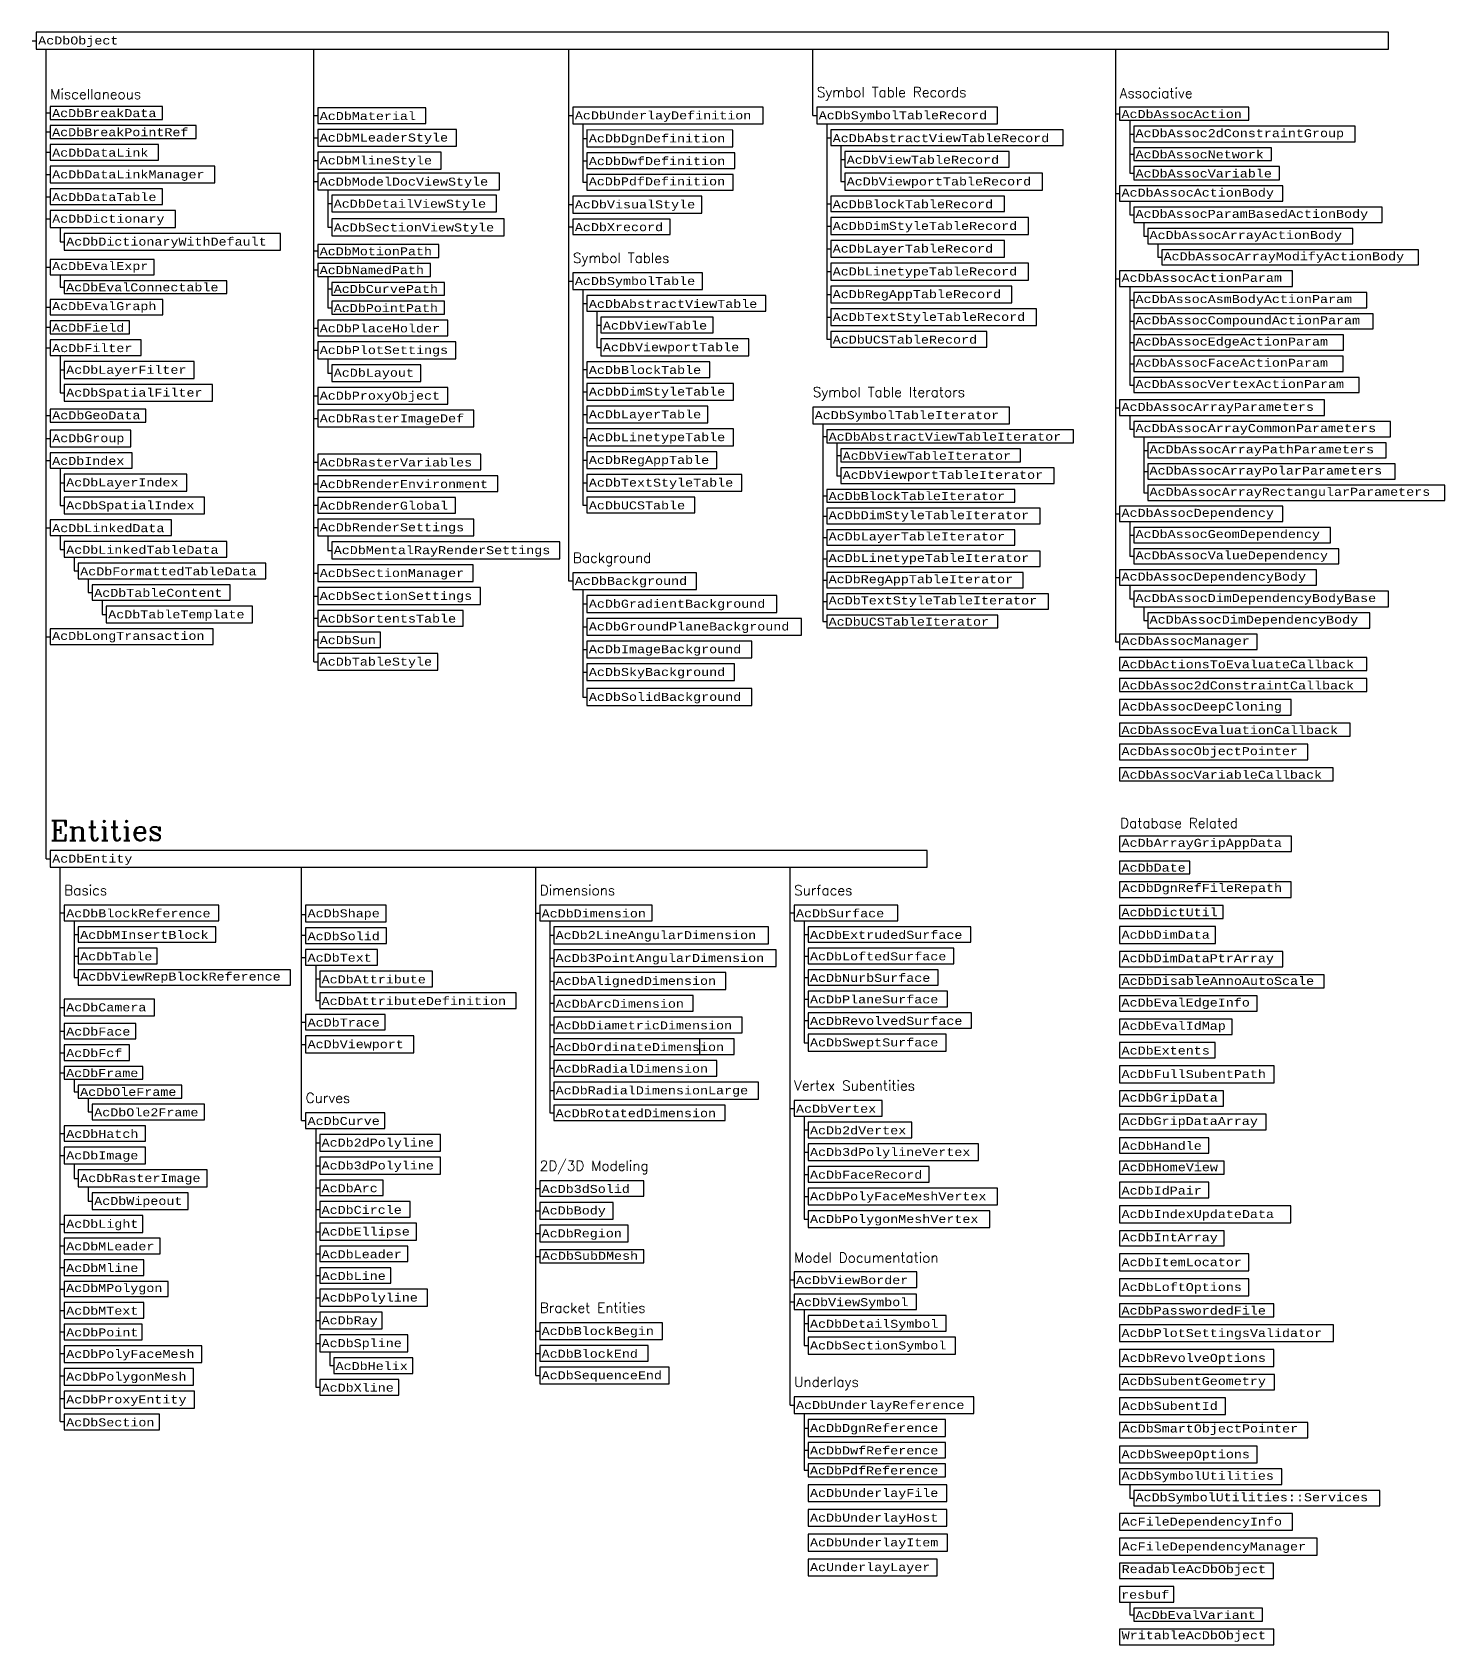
# Model space of a CAD drawing. Header units: inches. Extents: x 349 to 917, y -338 to 10.
# Drawn here: x 351.1 to 421.7, y -126.6 to -46 of the extents above; entities that cross this region are included whole.
import ezdxf

# ---------------------------------------------------------------- set-up
doc = ezdxf.new("R2010")
doc.units = ezdxf.units.IN
doc.header["$MEASUREMENT"] = 0
for name, color, linetype in [('ObjectARX 2009 Unmanaged classes', 7, 'Continuous'), ('ObjectARX 2009 Unmanaged classes w .NET Wrappers', 3, 'Continuous'), ('ObjectARX 2010 Unmanaged classes', 7, 'Continuous'), ('ObjectARX 2010 Unmanaged classes w .NET Wrappers', 3, 'Continuous'), ('Unmanaged classes', 7, 'Continuous'), ('Unmanaged classes w .NET Wrappers', 3, 'Continuous')]:
    doc.layers.add(name, color=color, linetype=linetype)
doc.styles.add('Categories', font='romanc.shx', dxfattribs={"height": 0.5})
doc.styles.add('Headings', font='romanc.shx', dxfattribs={"height": 1})
doc.styles.get("Standard").update_dxf_attribs({"font": 'cour.ttf'})
doc.styles.add('Unmanaged', font='cour.ttf', dxfattribs={"height": 0.2})

msp = doc.modelspace()

# ---------------------------------------------------------------- linework, layer by layer
for p, q in [((351.1, -46.409), (351.3, -46.409)), ((351.8, -87.294), (351.8, -46.83)), ((365.175, -77.454), (365.175, -46.83)), ((377.926, -73.418), (377.926, -46.83)), ((390.115, -50.15), (390.115, -46.83)), ((405.255, -46.83), (405.255, -76.45)), ((351.8, -50.02), (352, -50.02)), ((365.175, -50.154), (365.375, -50.154)), ((377.926, -50.15), (378.126, -50.15)), ((378.626, -50.572), (378.626, -53.485)), ((390.115, -50.15), (390.315, -50.15)), ((390.815, -50.568), (390.815, -61.33)), ((405.255, -50.06), (405.455, -50.06)), ((405.955, -50.387), (405.955, -53.03)), ((351.8, -50.967), (352, -50.967)), ((365.175, -51.263), (365.375, -51.263)), ((378.626, -51.293), (378.826, -51.293)), ((390.815, -51.259), (391.015, -51.259)), ((405.955, -51.075), (406.155, -51.075)), ((351.8, -51.986), (352, -51.986)), ((391.515, -51.65), (391.515, -53.454)), ((391.515, -52.342), (391.715, -52.342)), ((405.955, -52.083), (406.155, -52.083)), ((351.8, -53.098), (352, -53.098)), ((365.175, -52.402), (365.375, -52.402)), ((378.626, -52.405), (378.826, -52.405)), ((405.955, -53.03), (406.155, -53.03)), ((365.175, -53.443), (365.375, -53.443)), ((365.875, -53.865), (365.875, -55.734)), ((378.626, -53.485), (378.826, -53.485)), ((378.626, -53.485), (378.826, -53.485)), ((391.515, -53.454), (391.715, -53.454)), ((351.8, -54.207), (352, -54.207)), ((365.875, -54.547), (366.075, -54.547)), ((377.926, -54.6), (378.126, -54.6)), ((390.815, -54.563), (391.015, -54.563)), ((405.255, -54.045), (405.455, -54.045)), ((405.955, -54.433), (405.955, -55.113)), ((351.8, -55.316), (352, -55.316)), ((405.955, -55.113), (406.155, -55.113)), ((406.655, -55.494), (406.655, -56.174)), ((352.5, -55.738), (352.5, -56.459)), ((365.875, -55.734), (366.075, -55.734)), ((377.926, -55.709), (378.126, -55.709)), ((390.815, -55.672), (391.015, -55.672)), ((406.655, -56.174), (406.855, -56.174)), ((352.5, -56.459), (352.7, -56.459)), ((365.175, -56.919), (365.375, -56.919)), ((390.815, -56.811), (391.015, -56.811)), ((407.355, -56.555), (407.355, -57.235)), ((351.8, -57.724), (352, -57.724)), ((365.175, -57.866), (365.375, -57.866)), ((390.815, -57.95), (391.015, -57.95)), ((407.355, -57.235), (407.555, -57.235)), ((352.5, -58.104), (352.5, -58.725)), ((352.5, -58.725), (352.7, -58.725)), ((365.875, -58.187), (365.875, -59.754)), ((365.875, -58.807), (366.075, -58.807)), ((377.926, -58.432), (378.126, -58.432)), ((405.255, -58.304), (405.455, -58.304)), ((405.955, -58.691), (405.955, -63.616)), ((378.626, -58.85), (378.626, -69.613)), ((378.626, -59.541), (378.826, -59.541)), ((390.815, -59.09), (391.015, -59.09)), ((405.955, -59.372), (406.155, -59.372)), ((351.8, -59.725), (352, -59.725)), ((365.875, -59.754), (366.075, -59.754)), ((379.326, -59.933), (379.326, -61.736)), ((390.815, -60.225), (391.015, -60.225)), ((405.955, -60.433), (406.155, -60.433)), ((351.8, -60.733), (352, -60.733)), ((365.175, -60.769), (365.375, -60.769)), ((379.326, -60.624), (379.526, -60.624)), ((351.8, -61.752), (352, -61.752)), ((365.175, -61.878), (365.375, -61.878)), ((379.326, -61.736), (379.526, -61.736)), ((390.815, -61.33), (391.015, -61.33)), ((405.955, -61.494), (406.155, -61.494)), ((352.5, -62.143), (352.5, -64.007)), ((365.875, -62.3), (365.875, -63.017)), ((378.626, -62.845), (378.826, -62.845)), ((405.955, -62.555), (406.155, -62.555)), ((352.5, -62.864), (352.7, -62.864)), ((365.875, -63.017), (366.075, -63.017)), ((405.955, -63.616), (406.155, -63.616)), ((352.5, -64.007), (352.7, -64.007)), ((365.175, -64.157), (365.375, -64.157)), ((378.626, -63.954), (378.826, -63.954)), ((351.8, -65.148), (352, -65.148)), ((378.626, -65.093), (378.826, -65.093)), ((405.255, -64.752), (405.455, -64.752)), ((405.955, -65.14), (405.955, -65.821)), ((365.175, -65.296), (365.375, -65.296)), ((390.615, -65.554), (390.615, -75.433)), ((405.955, -65.821), (406.155, -65.821)), ((351.8, -66.286), (352, -66.286)), ((378.626, -66.233), (378.826, -66.233)), ((390.615, -66.181), (390.815, -66.181)), ((391.315, -66.508), (391.315, -68.151)), ((406.655, -66.201), (406.655, -69.004)), ((406.655, -66.882), (406.855, -66.882)), ((351.8, -67.392), (352, -67.392)), ((365.175, -67.466), (365.375, -67.466)), ((378.626, -67.372), (378.826, -67.372)), ((391.315, -67.136), (391.515, -67.136)), ((352.5, -67.779), (352.5, -69.636)), ((391.315, -68.151), (391.515, -68.151)), ((406.655, -67.943), (406.855, -67.943)), ((352.5, -68.497), (352.7, -68.497)), ((365.175, -68.548), (365.375, -68.548)), ((378.626, -68.507), (378.826, -68.507)), ((390.615, -69.159), (390.815, -69.159)), ((406.655, -69.004), (406.855, -69.004)), ((352.5, -69.636), (352.7, -69.636)), ((365.175, -69.627), (365.375, -69.627)), ((378.626, -69.613), (378.826, -69.613)), ((405.255, -70.055), (405.455, -70.055)), ((351.8, -70.749), (352, -70.749)), ((365.175, -70.736), (365.375, -70.736)), ((390.615, -70.166), (390.815, -70.166)), ((405.955, -70.436), (405.955, -72.177)), ((352.5, -71.14), (352.5, -71.831)), ((365.875, -71.157), (365.875, -71.879)), ((390.615, -71.235), (390.815, -71.235)), ((405.955, -71.116), (406.155, -71.116)), ((352.5, -71.831), (352.7, -71.831)), ((353.2, -72.223), (353.2, -72.91)), ((365.875, -71.879), (366.075, -71.879)), ((390.615, -72.303), (390.815, -72.303)), ((405.955, -72.177), (406.155, -72.177)), ((353.2, -72.91), (353.4, -72.91)), ((353.9, -73.298), (353.9, -73.985)), ((365.175, -73.021), (365.375, -73.021)), ((405.255, -73.238), (405.455, -73.238)), ((353.9, -73.985), (354.1, -73.985)), ((378.126, -73.418), (377.926, -73.418)), ((378.626, -73.836), (378.626, -79.21)), ((390.615, -73.371), (390.815, -73.371)), ((405.955, -73.619), (405.955, -74.306)), ((354.6, -74.373), (354.6, -75.091)), ((365.175, -74.164), (365.375, -74.164)), ((378.626, -74.557), (378.826, -74.557)), ((390.615, -74.432), (390.815, -74.432)), ((405.955, -74.306), (406.155, -74.306)), ((406.655, -74.694), (406.655, -75.382)), ((354.6, -75.091), (354.8, -75.091)), ((365.175, -75.273), (365.375, -75.273)), ((378.626, -75.696), (378.826, -75.696)), ((390.615, -75.433), (390.815, -75.433)), ((406.659, -75.382), (406.859, -75.382)), ((406.659, -75.382), (406.859, -75.382)), ((351.8, -76.196), (352, -76.196)), ((365.175, -76.348), (365.375, -76.348)), ((405.255, -76.45), (405.455, -76.45)), ((378.626, -76.832), (378.826, -76.832)), ((365.175, -77.454), (365.375, -77.454)), ((378.626, -77.971), (378.826, -77.971)), ((378.626, -79.21), (378.826, -79.21)), ((351.8, -87.294), (352, -87.294)), ((352.5, -115.406), (352.5, -87.715)), ((364.567, -100.377), (364.567, -87.715)), ((376.266, -113.116), (376.266, -87.715)), ((388.98, -114.603), (388.98, -87.715)), ((352.5, -90.001), (352.7, -90.001)), ((364.567, -90.081), (364.767, -90.081)), ((376.266, -90.005), (376.466, -90.005)), ((388.98, -90.001), (389.18, -90.001)), ((353.2, -90.389), (353.2, -93.227)), ((376.966, -90.396), (376.966, -99.988)), ((389.68, -90.389), (389.68, -96.483)), ((353.2, -91.076), (353.4, -91.076)), ((364.567, -91.114), (364.767, -91.114)), ((376.966, -91.117), (377.166, -91.117)), ((389.68, -91.076), (389.88, -91.076)), ((353.2, -92.152), (353.4, -92.152)), ((364.567, -92.219), (364.767, -92.219)), ((365.267, -92.607), (365.267, -94.38)), ((376.966, -92.26), (377.166, -92.26)), ((389.68, -92.152), (389.88, -92.152)), ((353.2, -93.227), (353.4, -93.227)), ((365.267, -93.298), (365.467, -93.298)), ((376.966, -93.403), (377.166, -93.403)), ((389.68, -93.227), (389.88, -93.227)), ((352.5, -94.728), (352.7, -94.728)), ((365.267, -94.38), (365.467, -94.38)), ((376.966, -94.515), (377.166, -94.515)), ((389.68, -94.302), (389.88, -94.302)), ((364.567, -95.459), (364.767, -95.459)), ((376.966, -95.598), (377.166, -95.598)), ((389.68, -95.377), (389.88, -95.377)), ((352.5, -95.91), (352.7, -95.91)), ((364.567, -96.568), (364.767, -96.568)), ((376.966, -96.68), (377.166, -96.68)), ((389.68, -96.483), (389.88, -96.483)), ((352.5, -96.985), (352.7, -96.985)), ((352.5, -97.993), (352.7, -97.993)), ((376.966, -97.763), (377.166, -97.763)), ((353.2, -98.313), (353.2, -98.933)), ((353.2, -98.933), (353.4, -98.933)), ((376.966, -98.875), (377.166, -98.875)), ((353.9, -99.253), (353.9, -99.943)), ((388.98, -99.766), (389.18, -99.766)), ((353.9, -99.943), (354.1, -99.943)), ((364.567, -100.377), (364.767, -100.377)), ((376.966, -99.988), (377.166, -99.988)), ((389.68, -100.154), (389.68, -105.306)), ((352.5, -101.021), (352.7, -101.021)), ((365.267, -100.765), (365.267, -113.703)), ((365.267, -101.486), (365.467, -101.486)), ((389.68, -100.844), (389.88, -100.844)), ((352.5, -102.126), (352.7, -102.126)), ((389.68, -101.956), (389.88, -101.956)), ((353.2, -102.544), (353.2, -103.262)), ((365.267, -102.629), (365.467, -102.629)), ((389.68, -103.065), (389.88, -103.065)), ((353.2, -103.262), (353.4, -103.262)), ((353.9, -103.68), (353.9, -104.401)), ((365.267, -103.738), (365.467, -103.738)), ((376.266, -103.77), (376.466, -103.77)), ((353.9, -104.401), (354.1, -104.401)), ((389.68, -104.17), (389.88, -104.17)), ((352.5, -105.544), (352.7, -105.544)), ((365.267, -104.817), (365.467, -104.817)), ((376.266, -104.879), (376.466, -104.879)), ((389.68, -105.306), (389.88, -105.306)), ((365.267, -105.929), (365.467, -105.929)), ((376.266, -106.018), (376.466, -106.018)), ((352.5, -106.642), (352.7, -106.642)), ((365.267, -107.038), (365.467, -107.038)), ((376.266, -107.16), (376.466, -107.16)), ((352.5, -107.721), (352.7, -107.721)), ((365.267, -108.117), (365.467, -108.117)), ((388.98, -108.33), (389.18, -108.33)), ((352.5, -108.793), (352.7, -108.793)), ((365.267, -109.23), (365.467, -109.23)), ((388.98, -109.433), (389.18, -109.433)), ((352.5, -109.861), (352.7, -109.861)), ((365.267, -110.369), (365.467, -110.369)), ((389.68, -109.821), (389.68, -111.623)), ((352.5, -110.94), (352.7, -110.94)), ((376.266, -110.901), (376.466, -110.901)), ((389.68, -110.511), (389.88, -110.511)), ((365.267, -111.508), (365.467, -111.508)), ((365.967, -111.929), (365.967, -112.62)), ((376.266, -112.01), (376.466, -112.01)), ((389.68, -111.623), (389.88, -111.623)), ((352.5, -112.022), (352.7, -112.022)), ((365.967, -112.62), (366.167, -112.62)), ((352.5, -113.131), (352.7, -113.131)), ((376.266, -113.116), (376.466, -113.116)), ((352.5, -114.266), (352.7, -114.266)), ((365.267, -113.703), (365.467, -113.703)), ((388.98, -114.603), (389.18, -114.603)), ((389.68, -115.021), (389.68, -117.852)), ((352.5, -115.406), (352.7, -115.406)), ((389.68, -115.739), (389.88, -115.739)), ((389.68, -116.844), (389.88, -116.844)), ((389.68, -117.852), (389.88, -117.852)), ((389.68, -117.852), (389.88, -117.852)), ((405.955, -118.556), (405.955, -119.244)), ((405.955, -119.244), (406.155, -119.244)), ((405.955, -124.44), (405.955, -125.067)), ((405.955, -125.067), (406.155, -125.067))]:
    msp.add_line(p, q)
for points in [[(351.3, -45.987), (351.3, -46.83), (418.9, -46.83), (418.9, -45.987)], [(352, -49.7), (352, -50.34), (357.616, -50.34), (357.616, -49.7)], [(365.375, -49.763), (365.375, -50.545), (370.769, -50.545), (370.769, -49.763)], [(378.126, -49.729), (378.126, -50.572), (387.641, -50.572), (387.641, -49.729)], [(390.315, -49.732), (390.315, -50.568), (399.355, -50.568), (399.355, -49.732)], [(405.455, -49.732), (405.455, -50.387), (411.912, -50.387), (411.912, -49.732)], [(352, -50.64), (352, -51.295), (359.298, -51.295), (359.298, -50.64)], [(406.155, -50.687), (406.155, -51.462), (417.233, -51.462), (417.233, -50.687)], [(365.375, -50.845), (365.375, -51.681), (372.3, -51.681), (372.3, -50.845)], [(378.826, -50.872), (378.826, -51.714), (386.124, -51.714), (386.124, -50.874)], [(391.015, -50.868), (391.015, -51.65), (402.637, -51.65), (402.637, -50.868)], [(352, -51.595), (352, -52.377), (357.415, -52.377), (357.415, -51.595)], [(365.375, -51.981), (365.375, -52.823), (371.544, -52.823), (371.544, -51.981)], [(378.826, -52.014), (378.826, -52.797), (386.224, -52.797), (386.224, -52.014)], [(391.715, -51.95), (391.715, -52.733), (399.927, -52.733), (399.927, -51.95)], [(406.155, -51.762), (406.155, -52.403), (413.052, -52.403), (413.052, -51.762)], [(352, -52.677), (352, -53.52), (360.227, -53.52), (360.227, -52.677)], [(365.375, -53.022), (365.375, -53.865), (374.456, -53.865), (374.456, -53.022)], [(378.826, -53.097), (378.826, -53.874), (386.13, -53.874), (386.13, -53.097)], [(391.715, -53.033), (391.715, -53.875), (401.597, -53.875), (401.597, -53.033)], [(406.155, -52.703), (406.155, -53.358), (413.438, -53.358), (413.438, -52.703)], [(352, -53.82), (352, -54.595), (357.608, -54.595), (357.608, -53.82)], [(405.455, -53.658), (405.455, -54.433), (413.614, -54.433), (413.614, -53.658)], [(366.075, -54.125), (366.075, -54.968), (374.301, -54.968), (374.301, -54.125)], [(378.126, -54.178), (378.126, -55.021), (384.574, -55.021), (384.574, -54.178)], [(391.015, -54.175), (391.015, -54.951), (399.701, -54.951), (399.701, -54.175)], [(406.155, -54.733), (406.155, -55.494), (418.576, -55.494), (418.576, -54.733)], [(352, -54.895), (352, -55.738), (358.256, -55.738), (358.256, -54.895)], [(366.075, -55.313), (366.075, -56.156), (374.683, -56.156), (374.683, -55.313)], [(378.126, -55.321), (378.126, -56.096), (382.982, -56.096), (382.982, -55.321)], [(391.015, -55.251), (391.015, -56.093), (400.897, -56.093), (400.897, -55.251)], [(352.7, -56.038), (352.7, -56.88), (363.506, -56.88), (363.506, -56.038)], [(391.015, -56.393), (391.015, -57.229), (399.701, -57.229), (399.701, -56.393)], [(406.855, -55.794), (406.855, -56.555), (417.115, -56.555), (417.115, -55.794)], [(365.375, -56.592), (365.375, -57.246), (371.419, -57.246), (371.419, -56.592)], [(407.555, -56.855), (407.555, -57.616), (420.396, -57.616), (420.396, -56.855)], [(352, -57.343), (352, -58.104), (357.197, -58.104), (357.197, -57.343)], [(365.375, -57.546), (365.375, -58.187), (370.999, -58.187), (370.999, -57.546)], [(378.126, -58.015), (378.126, -58.85), (384.595, -58.85), (384.595, -58.015)], [(391.015, -57.529), (391.015, -58.372), (400.897, -58.372), (400.897, -57.529)], [(405.455, -57.916), (405.455, -58.691), (414.095, -58.691), (414.095, -57.916)], [(352.7, -58.404), (352.7, -59.045), (360.823, -59.045), (360.823, -58.404)], [(366.075, -58.487), (366.075, -59.127), (371.699, -59.127), (371.699, -58.487)], [(391.015, -58.672), (391.015, -59.507), (400.068, -59.507), (400.068, -58.672)], [(352, -59.345), (352, -60.106), (357.624, -60.106), (357.624, -59.345)], [(366.075, -59.427), (366.075, -60.082), (371.699, -60.082), (371.699, -59.427)], [(378.826, -59.15), (378.826, -59.933), (387.771, -59.933), (387.771, -59.15)], [(406.155, -58.991), (406.155, -59.752), (417.804, -59.752), (417.804, -58.991)], [(352, -60.406), (352, -61.06), (355.964, -61.06), (355.964, -60.406)], [(365.375, -60.382), (365.375, -61.157), (371.875, -61.157), (371.875, -60.382)], [(379.526, -60.233), (379.526, -61.015), (385.134, -61.015), (385.134, -60.233)], [(391.015, -59.807), (391.015, -60.643), (401.306, -60.643), (401.306, -59.807)], [(406.155, -60.052), (406.155, -60.813), (418.13, -60.813), (418.13, -60.052)], [(391.015, -60.943), (391.015, -61.718), (398.809, -61.718), (398.809, -60.943)], [(406.155, -61.113), (406.155, -61.874), (416.646, -61.874), (416.646, -61.113)], [(352, -61.36), (352, -62.143), (356.55, -62.143), (356.55, -61.36)], [(365.375, -61.457), (365.375, -62.3), (372.281, -62.3), (372.281, -61.457)], [(379.526, -61.315), (379.526, -62.158), (386.911, -62.158), (386.911, -61.315)], [(352.7, -62.443), (352.7, -63.286), (359.196, -63.286), (359.196, -62.443)], [(366.075, -62.6), (366.075, -63.435), (370.53, -63.435), (370.53, -62.6)], [(378.826, -62.458), (378.826, -63.233), (384.971, -63.233), (384.971, -62.458)], [(406.155, -62.174), (406.155, -62.935), (416.623, -62.936), (416.623, -62.174)], [(352.7, -63.586), (352.7, -64.428), (360.109, -64.428), (360.109, -63.586)], [(378.826, -63.533), (378.826, -64.376), (386.16, -64.376), (386.16, -63.533)], [(406.155, -63.235), (406.155, -63.997), (417.419, -63.997), (417.419, -63.235)], [(365.375, -63.735), (365.375, -64.578), (371.875, -64.578), (371.875, -63.735)], [(405.455, -64.365), (405.455, -65.14), (415.701, -65.14), (415.701, -64.365)], [(352, -64.828), (352, -65.469), (356.775, -65.469), (356.775, -64.828)], [(365.375, -64.878), (365.375, -65.714), (373.166, -65.714), (373.166, -64.878)], [(378.826, -64.676), (378.826, -65.511), (384.874, -65.511), (384.874, -64.676)], [(390.115, -64.718), (390.115, -65.554), (399.941, -65.554), (399.941, -64.718)], [(352, -65.869), (352, -66.704), (356.032, -66.704), (356.032, -65.869)], [(378.826, -65.811), (378.826, -66.654), (386.16, -66.654), (386.16, -65.811)], [(390.815, -65.854), (390.815, -66.508), (403.155, -66.508), (403.155, -65.854)], [(406.155, -65.44), (406.155, -66.201), (418.987, -66.201), (418.987, -65.44)], [(391.515, -66.808), (391.515, -67.463), (400.493, -67.463), (400.493, -66.808)], [(406.855, -66.501), (406.855, -67.262), (418.78, -67.262), (418.78, -66.501)], [(352, -67.004), (352, -67.779), (356.102, -67.779), (356.102, -67.004)], [(365.375, -67.075), (365.375, -67.857), (373.516, -67.857), (373.516, -67.075)], [(378.826, -66.954), (378.826, -67.79), (385.313, -67.79), (385.313, -66.954)], [(406.855, -67.562), (406.855, -68.323), (419.223, -68.323), (419.223, -67.562)], [(352.7, -68.079), (352.7, -68.915), (358.821, -68.915), (358.821, -68.079)], [(365.375, -68.157), (365.375, -68.939), (374.372, -68.939), (374.372, -68.157)], [(378.826, -68.09), (378.826, -68.925), (386.568, -68.925), (386.568, -68.09)], [(391.515, -67.763), (391.515, -68.538), (402.174, -68.538), (402.174, -67.763)], [(352.7, -69.215), (352.7, -70.058), (359.71, -70.058), (359.71, -69.215)], [(365.375, -69.239), (365.375, -70.015), (372.249, -70.015), (372.249, -69.239)], [(378.826, -69.225), (378.826, -70), (384.224, -70), (384.224, -69.225)], [(390.815, -68.838), (390.815, -69.479), (400.213, -69.479), (400.213, -68.838)], [(406.855, -68.623), (406.855, -69.384), (421.705, -69.384), (421.705, -68.623)], [(390.815, -69.779), (390.815, -70.554), (401.474, -70.554), (401.474, -69.779)], [(405.455, -69.675), (405.455, -70.436), (413.614, -70.436), (413.614, -69.675)], [(352, -70.358), (352, -71.14), (358.069, -71.14), (358.069, -70.358)], [(365.375, -70.315), (365.375, -71.157), (373.18, -71.157), (373.18, -70.315)], [(390.815, -70.854), (390.815, -71.615), (400.213, -71.615), (400.213, -70.854)], [(406.155, -70.736), (406.155, -71.497), (415.995, -71.497), (415.995, -70.736)], [(352.7, -71.44), (352.7, -72.223), (360.83, -72.223), (360.83, -71.44)], [(366.075, -71.457), (366.075, -72.3), (377.477, -72.3), (377.477, -71.457)], [(353.4, -72.523), (353.4, -73.298), (362.768, -73.298), (362.768, -72.523)], [(390.815, -71.915), (390.815, -72.691), (401.474, -72.691), (401.474, -71.915)], [(406.155, -71.797), (406.155, -72.558), (416.415, -72.558), (416.415, -71.797)], [(365.375, -72.6), (365.375, -73.443), (373.143, -73.443), (373.143, -72.6)], [(378.126, -73), (378.126, -73.836), (384.304, -73.836), (384.304, -73)], [(390.815, -72.991), (390.815, -73.752), (400.634, -73.752), (400.634, -72.991)], [(405.455, -72.858), (405.455, -73.619), (415.295, -73.619), (415.295, -72.858)], [(354.1, -73.598), (354.1, -74.373), (360.994, -74.373), (360.994, -73.598)], [(365.375, -73.743), (365.375, -74.585), (373.506, -74.585), (373.506, -73.743)], [(378.826, -74.136), (378.826, -74.979), (388.311, -74.979), (388.311, -74.136)], [(390.815, -74.052), (390.815, -74.813), (401.894, -74.813), (401.894, -74.052)], [(406.155, -73.919), (406.155, -74.694), (418.9, -74.694), (418.9, -73.919)], [(354.8, -74.673), (354.8, -75.508), (362.111, -75.508), (362.111, -74.673)], [(365.375, -74.885), (365.375, -75.661), (372.638, -75.661), (372.638, -74.885)], [(378.826, -75.279), (378.826, -76.114), (389.549, -76.114), (389.549, -75.279)], [(390.815, -75.113), (390.815, -75.753), (399.373, -75.753), (399.373, -75.113)], [(406.859, -74.994), (406.859, -75.769), (417.96, -75.769), (417.96, -74.994)], [(406.859, -74.994), (406.859, -75.769), (417.96, -75.769), (417.96, -74.994)], [(352, -75.808), (352, -76.584), (360.137, -76.584), (360.137, -75.808)], [(365.375, -75.961), (365.375, -76.736), (368.51, -76.736), (368.51, -75.961)], [(378.826, -76.414), (378.826, -77.25), (387.073, -77.25), (387.073, -76.414)], [(405.455, -76.069), (405.455, -76.831), (412.333, -76.831), (412.333, -76.069)], [(365.375, -77.036), (365.375, -77.871), (371.369, -77.871), (371.369, -77.036)], [(405.455, -77.231), (405.455, -77.885), (417.814, -77.885), (417.814, -77.231)], [(378.826, -77.553), (378.826, -78.389), (386.21, -78.389), (386.21, -77.553)], [(378.826, -78.789), (378.826, -79.632), (387.073, -79.632), (387.073, -78.789)], [(405.455, -78.285), (405.455, -78.94), (417.814, -78.94), (417.814, -78.285)], [(405.455, -79.34), (405.455, -80.115), (414.026, -80.115), (414.026, -79.34)], [(405.455, -80.515), (405.455, -81.17), (416.974, -81.17), (416.974, -80.515)], [(405.455, -81.57), (405.455, -82.345), (414.854, -82.345), (414.854, -81.57)], [(405.455, -81.57), (405.455, -82.345), (414.854, -82.345), (414.854, -81.57)], [(405.455, -82.745), (405.455, -83.4), (416.134, -83.4), (416.134, -82.745)], [(405.455, -86.166), (405.455, -86.932), (414.038, -86.932), (414.038, -86.166)], [(352, -86.873), (352, -87.715), (395.837, -87.715), (395.837, -86.873)], [(405.455, -87.404), (405.455, -88.045), (408.957, -88.045), (408.957, -87.404)], [(405.455, -88.445), (405.455, -89.22), (414.02, -89.22), (414.02, -88.445)], [(352.7, -89.614), (352.7, -90.389), (360.421, -90.389), (360.421, -89.614)], [(364.767, -89.614), (364.767, -90.449), (368.792, -90.449), (368.792, -89.614)], [(376.466, -89.614), (376.466, -90.396), (382.081, -90.396), (382.081, -89.614)], [(389.18, -89.614), (389.18, -90.389), (394.368, -90.389), (394.368, -89.614)], [(405.455, -89.62), (405.455, -90.275), (410.628, -90.275), (410.628, -89.62)], [(353.4, -90.689), (353.4, -91.464), (360.285, -91.464), (360.285, -90.689)], [(364.767, -90.749), (364.767, -91.532), (368.814, -91.532), (368.814, -90.749)], [(377.166, -90.696), (377.166, -91.539), (387.908, -91.539), (387.908, -90.696)], [(389.88, -90.689), (389.88, -91.464), (398.018, -91.464), (398.018, -90.689)], [(405.455, -90.675), (405.455, -91.518), (410.25, -91.518), (410.25, -90.675)], [(353.4, -91.764), (353.4, -92.539), (357.344, -92.539), (357.344, -91.764)], [(364.767, -91.832), (364.767, -92.607), (368.362, -92.607), (368.362, -91.832)], [(377.166, -91.839), (377.166, -92.681), (388.282, -92.681), (388.282, -91.839)], [(389.88, -91.764), (389.88, -92.539), (397.171, -92.539), (397.171, -91.764)], [(405.455, -91.918), (405.455, -92.693), (413.614, -92.693), (413.614, -91.918)], [(353.4, -92.839), (353.4, -93.614), (364.016, -93.614), (364.016, -92.839)], [(365.467, -92.907), (365.467, -93.689), (371.111, -93.689), (371.111, -92.907)], [(377.166, -92.981), (377.166, -93.824), (385.772, -93.824), (385.772, -92.981)], [(389.88, -92.839), (389.88, -93.614), (396.382, -93.614), (396.382, -92.839)], [(405.455, -93.093), (405.455, -93.748), (415.679, -93.748), (415.679, -93.093)], [(365.467, -93.989), (365.467, -94.772), (375.29, -94.772), (375.29, -93.989)], [(377.166, -94.124), (377.166, -94.907), (384.134, -94.907), (384.134, -94.124)], [(389.88, -93.914), (389.88, -94.69), (396.843, -94.69), (396.843, -93.914)], [(405.455, -94.148), (405.455, -94.909), (412.322, -94.909), (412.322, -94.148)], [(352.7, -94.31), (352.7, -95.146), (357.208, -95.146), (357.208, -94.31)], [(364.767, -95.072), (364.767, -95.847), (368.745, -95.847), (368.745, -95.072)], [(389.88, -94.99), (389.88, -95.765), (398.045, -95.765), (398.045, -94.99)], [(352.7, -95.522), (352.7, -96.297), (356.281, -96.297), (356.281, -95.522)], [(377.166, -95.207), (377.166, -95.989), (386.581, -95.989), (386.581, -95.207)], [(405.455, -95.309), (405.455, -96.07), (411.071, -96.07), (411.071, -95.309)], [(352.7, -96.597), (352.7, -97.372), (355.964, -97.372), (355.964, -96.597)], [(364.767, -96.147), (364.767, -96.99), (370.167, -96.99), (370.167, -96.147)], [(377.166, -96.289), (377.166, -97.071), (386.191, -97.071), (386.191, -96.289)], [(377.166, -96.289), (377.166, -97.071), (384.462, -97.071), (384.462, -96.289)], [(389.88, -96.065), (389.88, -96.9), (396.775, -96.9), (396.775, -96.065)], [(405.455, -96.47), (405.455, -97.245), (410.225, -97.245), (410.225, -96.47)], [(377.166, -97.371), (377.166, -98.154), (385.318, -98.154), (385.318, -97.371)], [(352.7, -97.672), (352.7, -98.313), (356.622, -98.313), (356.622, -97.672)], [(405.455, -97.645), (405.455, -98.481), (413.173, -98.481), (413.173, -97.645)], [(353.4, -98.613), (353.4, -99.253), (358.582, -99.253), (358.582, -98.613)], [(377.166, -98.454), (377.166, -99.297), (387.407, -99.297), (387.407, -98.454)], [(405.455, -98.881), (405.455, -99.656), (410.651, -99.656), (410.651, -98.881)], [(354.1, -99.553), (354.1, -100.333), (359.708, -100.333), (359.708, -99.553)], [(377.166, -99.597), (377.166, -100.379), (385.739, -100.379), (385.739, -99.597)], [(389.18, -99.379), (389.18, -100.154), (393.583, -100.154), (393.583, -99.379)], [(352.7, -100.633), (352.7, -101.409), (356.765, -101.409), (356.765, -100.633)], [(364.767, -99.99), (364.767, -100.765), (368.731, -100.765), (368.731, -99.99)], [(389.88, -100.454), (389.88, -101.234), (395.061, -101.234), (395.061, -100.454)], [(405.455, -100.056), (405.455, -100.831), (412.774, -100.831), (412.774, -100.056)], [(365.467, -101.065), (365.467, -101.907), (371.514, -101.907), (371.514, -101.065)], [(389.88, -101.534), (389.88, -102.377), (398.407, -102.377), (398.407, -101.534)], [(405.455, -101.231), (405.455, -102.006), (409.91, -102.006), (409.91, -101.231)], [(352.7, -101.709), (352.7, -102.544), (356.755, -102.544), (356.755, -101.709)], [(365.467, -102.207), (365.467, -103.05), (371.514, -103.05), (371.514, -102.207)], [(353.4, -102.844), (353.4, -103.68), (359.844, -103.68), (359.844, -102.844)], [(389.88, -102.677), (389.88, -103.452), (395.933, -103.452), (395.933, -102.677)], [(405.455, -102.406), (405.455, -103.061), (410.672, -103.061), (410.672, -102.406)], [(365.467, -103.35), (365.467, -104.125), (368.637, -104.125), (368.637, -103.35)], [(376.466, -103.379), (376.466, -104.161), (381.675, -104.161), (381.675, -103.379)], [(389.88, -103.752), (389.88, -104.588), (399.35, -104.588), (399.35, -103.752)], [(405.455, -103.461), (405.455, -104.244), (409.917, -104.244), (409.917, -103.461)], [(354.1, -103.98), (354.1, -104.822), (358.9, -104.822), (358.9, -103.98)], [(365.467, -104.425), (365.467, -105.208), (369.994, -105.208), (369.994, -104.425)], [(376.466, -104.461), (376.466, -105.297), (380.141, -105.297), (380.141, -104.461)], [(405.455, -104.644), (405.455, -105.479), (414.011, -105.479), (414.011, -104.644)], [(352.7, -105.122), (352.7, -105.965), (356.62, -105.965), (356.62, -105.122)], [(365.467, -105.508), (365.467, -106.351), (370.306, -106.351), (370.306, -105.508)], [(389.88, -104.888), (389.88, -105.723), (398.957, -105.723), (398.957, -104.888)], [(352.7, -106.255), (352.7, -107.03), (357.492, -107.03), (357.492, -106.255)], [(376.466, -105.597), (376.466, -106.44), (380.889, -106.44), (380.889, -105.597)], [(405.455, -105.879), (405.455, -106.64), (410.673, -106.64), (410.673, -105.879)], [(365.467, -106.651), (365.467, -107.426), (369.881, -107.426), (369.881, -106.651)], [(376.466, -106.84), (376.466, -107.48), (381.669, -107.48), (381.669, -106.84)], [(405.455, -107.04), (405.455, -107.883), (411.908, -107.883), (411.908, -107.04)], [(352.7, -107.33), (352.7, -108.112), (356.671, -108.112), (356.671, -107.33)], [(365.467, -107.726), (365.467, -108.508), (369.032, -108.508), (369.032, -107.726)], [(389.18, -107.942), (389.18, -108.717), (395.323, -108.717), (395.323, -107.942)], [(352.7, -108.412), (352.7, -109.173), (357.896, -109.173), (357.896, -108.412)], [(405.455, -108.283), (405.455, -109.126), (411.908, -109.126), (411.908, -108.283)], [(352.7, -109.473), (352.7, -110.248), (356.673, -110.248), (356.673, -109.473)], [(365.467, -108.808), (365.467, -109.651), (370.865, -109.651), (370.865, -108.808)], [(389.18, -109.046), (389.18, -109.821), (395.293, -109.821), (395.293, -109.046)], [(405.455, -109.526), (405.455, -110.18), (413.158, -110.18), (413.158, -109.526)], [(365.467, -109.951), (365.467, -110.786), (368.594, -110.786), (368.594, -109.951)], [(389.88, -110.121), (389.88, -110.901), (396.781, -110.901), (396.781, -110.121)], [(352.7, -110.548), (352.7, -111.331), (356.602, -111.331), (356.602, -110.548)], [(365.467, -111.086), (365.467, -111.929), (369.881, -111.929), (369.881, -111.086)], [(376.466, -110.48), (376.466, -111.323), (382.601, -111.323), (382.601, -110.48)], [(389.88, -111.201), (389.88, -112.044), (397.243, -112.044), (397.243, -111.201)], [(405.455, -110.58), (405.455, -111.423), (416.147, -111.423), (416.147, -110.58)], [(352.7, -111.631), (352.7, -112.466), (359.579, -112.466), (359.579, -111.631)], [(376.466, -111.623), (376.466, -112.398), (381.885, -112.398), (381.885, -111.623)], [(405.455, -111.823), (405.455, -112.666), (413.161, -112.666), (413.161, -111.823)], [(352.7, -112.766), (352.7, -113.602), (359.155, -113.602), (359.155, -112.766)], [(366.167, -112.229), (366.167, -113.012), (370.129, -113.012), (370.129, -112.229)], [(376.466, -112.698), (376.466, -113.533), (382.933, -113.533), (382.933, -112.698)], [(365.467, -113.312), (365.467, -114.094), (369.419, -114.094), (369.419, -113.312)], [(405.455, -113.066), (405.455, -113.827), (413.194, -113.827), (413.194, -113.066)], [(352.7, -113.902), (352.7, -114.745), (359.204, -114.745), (359.204, -113.902)], [(389.18, -114.185), (389.18, -115.021), (398.163, -115.021), (398.163, -114.185)], [(405.455, -114.227), (405.455, -115.062), (410.746, -115.062), (410.746, -114.227)], [(352.7, -115.045), (352.7, -115.827), (357.468, -115.827), (357.468, -115.045)], [(389.88, -115.321), (389.88, -116.157), (396.751, -116.157), (396.751, -115.321)], [(405.455, -115.462), (405.455, -116.238), (414.854, -116.238), (414.854, -115.462)], [(389.88, -116.457), (389.88, -117.232), (396.751, -117.232), (396.751, -116.457)], [(405.455, -116.638), (405.455, -117.481), (412.332, -117.481), (412.332, -116.638)], [(389.88, -117.532), (389.88, -118.172), (396.743, -118.172), (396.743, -117.532)], [(389.88, -117.532), (389.88, -118.172), (396.743, -118.172), (396.743, -117.532)], [(405.455, -117.781), (405.455, -118.556), (413.562, -118.556), (413.562, -117.781)], [(389.88, -118.572), (389.88, -119.415), (396.816, -119.415), (396.816, -118.572)], [(406.155, -118.856), (406.155, -119.631), (418.464, -119.631), (418.464, -118.856)], [(389.88, -119.815), (389.88, -120.65), (396.818, -120.65), (396.818, -119.815)], [(405.455, -120.004), (405.455, -120.847), (414.097, -120.847), (414.097, -120.004)], [(389.88, -121.05), (389.88, -121.886), (396.841, -121.886), (396.841, -121.05)], [(405.455, -121.247), (405.455, -122.09), (415.328, -122.09), (415.328, -121.247)], [(389.88, -122.286), (389.88, -123.122), (396.336, -123.122), (396.336, -122.286)], [(405.455, -122.49), (405.455, -123.265), (413.138, -123.265), (413.138, -122.49)], [(405.455, -123.665), (405.455, -124.44), (408.164, -124.44), (408.164, -123.665)], [(406.155, -124.74), (406.155, -125.395), (412.602, -125.395), (412.602, -124.74)], [(405.455, -125.795), (405.455, -126.57), (413.156, -126.57), (413.156, -125.795)]]:
    msp.add_lwpolyline(points, close=True)

# ---------------------------------------------------------------- texts
at = {"color": 1, "char_height": 0.5, "attachment_point": 1, "style": 'Categories'}
for s, insert, width in [('Miscellaneous', (352, -48.83), 5.53098), ('Symbol Table Records', (390.315, -48.732), 10.42014), ('Associative', (405.455, -48.776), 10.42014), ('Symbol Tables', (378.126, -57.015), 6.02838), ('Symbol Table Iterators', (390.115, -63.718), 11.90325), ('Background', (378.126, -72), 5.83949), ('Database Related', (405.478, -85.256), 8.1388), ('Basics', (352.7, -88.614), 6.65863), ('Dimensions', (376.466, -88.614), 5.61504), ('Surfaces', (389.18, -88.614), 5.18803), ('Curves', (364.767, -98.99), 4.76786), ('Vertex Subentities', (389.18, -98.379), 8.08756), ('2D/3D Modeling', (376.466, -102.379), 9.09397), ('Model Documentation', (389.18, -106.975), 10.03829), ('Bracket Entities', (376.466, -109.48), 7.80883), ('Underlays', (389.18, -113.185), 7.28889)]:
    msp.add_mtext(s, dxfattribs=dict(at, insert=insert, width=width))
at = {"insert": (352, -85.373), "char_height": 1, "width": 43.83744, "attachment_point": 1, "style": 'Headings'}
msp.add_mtext('Entities', dxfattribs=at)
at = {"layer": 'ObjectARX 2009 Unmanaged classes', "char_height": 0.4, "attachment_point": 1}
for s, insert in [('{\\Fcourier new;AcDbDgnRefFileRepath}', (405.555, -88.545)), ('{\\Fcourier new;AcDbDisableAnnoAutoScale}', (405.555, -93.193)), ('{\\Fcourier new;AcDbSmartObjectPointer}', (405.555, -115.562)), ('{\\Fcourier new;ReadableAcDbObject}', (405.555, -122.59)), ('{\\Fcourier new;WritableAcDbObject}', (405.555, -125.895))]:
    msp.add_mtext(s, dxfattribs=dict(at, insert=insert))
at = {"layer": 'ObjectARX 2009 Unmanaged classes w .NET Wrappers', "char_height": 0.4, "attachment_point": 1}
for s, insert in [('{\\Fcourier new;AcDbGeoData}', (352.1, -64.928)), ('{\\Fcourier new;AcDbHomeView}', (405.555, -102.506))]:
    msp.add_mtext(s, dxfattribs=dict(at, insert=insert))
at = {"layer": 'ObjectARX 2010 Unmanaged classes', "style": 'Unmanaged'}
for s, p in [('AcDbAssocAction', (405.549, -50.276)), ('AcDbAssoc2dConstraintGroup', (406.249, -51.231)), ('AcDbAssocNetwork', (406.249, -52.292)), ('AcDbAssocVariable', (406.249, -53.246)), ('AcDbAssocActionBody', (405.549, -54.201)), ('AcDbAssocParamBasedActionBody', (406.249, -55.262)), ('AcDbAssocArrayActionBody', (406.949, -56.323)), ('AcDbAssocArrayModifyActionBody', (407.649, -57.384)), ('AcDbAssocDependency', (405.549, -70.204)), ('AcDbAssocGeomDependency', (406.249, -71.265)), ('AcDbAssocValueDependency', (406.249, -72.326)), ('AcDbAssocDependencyBody', (405.549, -73.387)), ('AcDbAssocDimDependencyBodyBase', (406.249, -74.462)), ('AcDbAssocDimDependencyBody', (406.953, -75.538)), ('AcDbAssocManager', (405.549, -76.599)), ('AcDbActionsToEvaluateCallback', (405.549, -77.774)), ('AcDbAssoc2dConstraintCallback', (405.549, -78.829)), ('AcDbAssocDeepCloning', (405.549, -79.883)), ('AcDbAssocEvaluationCallback', (405.549, -81.059)), ('AcDbAssocObjectPointer', (405.549, -82.113)), ('AcDbAssocVariableCallback', (405.549, -83.289)), ('AcDbSubentGeometry', (405.549, -113.595))]:
    msp.add_text(s, height=0.4, dxfattribs=at).set_placement(p)
at = {"layer": 'ObjectARX 2010 Unmanaged classes w .NET Wrappers', "style": 'Unmanaged'}
for s, p in [('AcDbPdfDefinition', (378.92, -53.64)), ('AcDbSubDMesh', (376.574, -107.333)), ('AcDbPdfReference', (389.974, -118.061))]:
    msp.add_text(s, height=0.4, dxfattribs=at).set_placement(p)
at = {"layer": 'Unmanaged classes', "style": 'Unmanaged'}
for s, p in [('AcDbBreakData', (352.094, -50.229)), ('AcDbBreakPointRef', (352.094, -51.183)), ('AcDbModelDocViewStyle', (365.47, -53.652)), ('AcDbMotionPath', (365.47, -57.135)), ('AcDbEvalExpr', (352.094, -57.872)), ('AcDbNamedPath', (365.47, -58.075)), ('AcDbEvalConnectable', (352.794, -58.933)), ('AcDbCurvePath', (366.17, -59.016)), ('AcDbEvalGraph', (352.094, -59.874)), ('AcDbPointPath', (366.17, -59.97)), ('AcDbField', (352.094, -60.949)), ('AcDbAbstractViewTableIterator', (390.909, -66.397)), ('AcDbViewTableIterator', (391.609, -67.352)), ('AcDbViewportTableIterator', (391.609, -68.306)), ('AcDbBlockTableIterator', (390.909, -69.367)), ('AcDbDimStyleTableIterator', (390.909, -70.322)), ('AcDbLayerTableIterator', (390.909, -71.383)), ('AcDbLinetypeTableIterator', (390.909, -72.459)), ('AcDbRegAppTableIterator', (390.909, -73.52)), ('AcDbTextStyleTableIterator', (390.909, -74.581)), ('AcDbUCSTableIterator', (390.909, -75.642)), ('AcDbLongTransaction', (352.094, -76.352)), ('AcDbDate', (405.549, -87.934)), ('AcDbDictUtil', (405.549, -90.164)), ('AcDbDimDataPtrArray', (405.549, -92.461)), ('AcDbEvalEdgeInfo', (405.549, -94.677)), ('AcDbEvalIdMap', (405.549, -95.838)), ('AcDbFrame', (352.794, -98.201)), ('AcDbOleFrame', (353.494, -99.142)), ('AcDbGripData', (405.549, -99.424)), ('AcDbGripDataArray', (405.549, -100.599)), ('AcDbIntArray', (405.549, -106.408)), ('AcDbMPolygon', (352.794, -108.941)), ('AcDbViewSymbol', (389.277, -109.65)), ('AcDbPasswordedFile', (405.549, -110.069)), ('AcDbSymbolUtilities', (405.549, -118.324)), ('AcDbSymbolUtilities::Services', (406.249, -119.399)), ('AcDbEvalVariant', (406.249, -125.284))]:
    msp.add_text(s, height=0.4, dxfattribs=at).set_placement(p)
at = {"layer": 'Unmanaged classes w .NET Wrappers', "style": 'Unmanaged'}
for s, p in [('AcDbObject', (351.397, -46.599)), ('AcDbMaterial', (365.472, -50.374)), ('AcDbUnderlayDefinition', (378.223, -50.341)), ('AcDbSymbolTableRecord', (390.412, -50.337)), ('AcDbMLeaderStyle', (365.472, -51.45)), ('AcDbDgnDefinition', (378.923, -51.493)), ('AcDbAbstractViewTableRecord', (391.112, -51.48)), ('AcDbDataLink', (352.097, -52.206)), ('AcDbMlineStyle', (365.472, -52.592)), ('AcDbDwfDefinition', (378.923, -52.626)), ('AcDbViewTableRecord', (391.812, -52.562)), ('AcDbDataLinkManager', (352.097, -53.289)), ('AcDbDataTable', (352.097, -54.424)), ('AcDbViewportTableRecord', (391.812, -53.644)), ('AcDbDetailViewStyle ', (366.17, -54.756)), ('AcDbVisualStyle', (378.223, -54.79)), ('AcDbBlockTableRecord', (391.112, -54.78)), ('AcDbDictionary', (352.097, -55.507)), ('AcDbSectionViewStyle', (366.17, -55.943)), ('AcDbXrecord', (378.223, -55.926)), ('AcDbDimStyleTableRecord', (391.112, -55.862)), ('AcDbDictionaryWithDefault', (352.797, -56.649)), ('AcDbLayerTableRecord', (391.112, -56.998)), ('AcDbLinetypeTableRecord', (391.112, -58.141)), ('AcDbAssocActionParam ', (405.549, -58.459)), ('AcDbSymbolTable', (378.223, -58.619)), ('AcDbAbstractViewTable', (378.923, -59.762)), ('AcDbRegAppTableRecord', (391.112, -59.276)), ('AcDbAssocAsmBodyActionParam ', (406.249, -59.52)), ('AcDbViewTable', (379.623, -60.844)), ('AcDbTextStyleTableRecord', (391.112, -60.412)), ('AcDbAssocCompoundActionParam ', (406.249, -60.581)), ('AcDbPlaceHolder', (365.472, -60.986)), ('AcDbUCSTableRecord', (391.112, -61.547)), ('AcDbAssocEdgeActionParam ', (406.249, -61.642)), ('AcDbFilter', (352.097, -61.972)), ('AcDbPlotSettings', (365.472, -62.069)), ('AcDbViewportTable', (379.623, -61.927)), ('AcDbLayerFilter', (352.797, -63.055)), ('AcDbLayout', (366.172, -63.204)), ('AcDbBlockTable', (378.923, -63.062)), ('AcDbAssocFaceActionParam ', (406.249, -62.704)), ('AcDbAssocVertexActionParam', (406.249, -63.765)), ('AcDbSpatialFilter', (352.797, -64.197)), ('AcDbProxyObject', (365.472, -64.347)), ('AcDbDimStyleTable', (378.923, -64.145)), ('AcDbRasterImageDef', (365.472, -65.482)), ('AcDbLayerTable', (378.923, -65.28)), ('AcDbSymbolTableIterator', (390.212, -65.323)), ('AcDbAssocArrayParameters', (405.549, -64.908)), ('AcDbGroup', (352.097, -66.473)), ('AcDbLinetypeTable', (378.923, -66.423)), ('AcDbAssocArrayCommonParameters', (406.249, -65.969)), ('AcDbAssocArrayPathParameters', (406.949, -67.03)), ('AcDbIndex', (352.097, -67.609)), ('AcDbRasterVariables', (365.472, -67.686)), ('AcDbRegAppTable', (378.923, -67.558)), ('AcDbAssocArrayPolarParameters', (406.949, -68.091)), ('AcDbLayerIndex', (352.797, -68.684)), ('AcDbRenderEnvironment', (365.472, -68.769)), ('AcDbTextStyleTable', (378.923, -68.694)), ('AcDbAssocArrayRectangularParameters', (406.949, -69.152)), ('AcDbSpatialIndex', (352.797, -69.827)), ('AcDbRenderGlobal', (365.472, -69.844)), ('AcDbUCSTable', (378.923, -69.83)), ('AcDbLinkedData', (352.097, -70.969)), ('AcDbRenderSettings', (365.472, -70.926)), ('AcDbLinkedTableData', (352.797, -72.052)), ('AcDbMentalRayRenderSettings', (366.172, -72.069)), ('AcDbFormattedTableData', (353.497, -73.127)), ('AcDbSectionManager', (365.472, -73.212)), ('AcDbBackground', (378.223, -73.605)), ('AcDbTableContent', (354.197, -74.202)), ('AcDbSectionSettings', (365.472, -74.354)), ('AcDbTableTemplate', (354.897, -75.277)), ('AcDbGradientBackground', (378.923, -74.748)), ('AcDbSortentsTable', (365.472, -75.49)), ('AcDbGroundPlaneBackground', (378.923, -75.883)), ('AcDbSun', (365.472, -76.565)), ('AcDbTableStyle', (365.472, -77.64)), ('AcDbImageBackground', (378.923, -77.019)), ('AcDbSkyBackground', (378.923, -78.158)), ('AcDbSolidBackground', (378.923, -79.401)), ('AcDbArrayGripAppData', (405.549, -86.695)), ('AcDbEntity', (352.097, -87.484)), ('AcDbBlockReference', (352.797, -90.218)), ('AcDbShape', (364.864, -90.218)), ('AcDbDimension', (376.563, -90.225)), ('AcDbSurface', (389.277, -90.218)), ('AcDbMInsertBlock', (353.497, -91.293)), ('AcDbSolid', (364.864, -91.361)), ('AcDb2LineAngularDimension', (377.263, -91.308)), ('AcDbExtrudedSurface', (389.977, -91.293)), ('AcDbDimData', (405.552, -91.287)), ('AcDbTable', (353.497, -92.369)), ('AcDbText', (364.864, -92.436)), ('AcDb3PointAngularDimension', (377.263, -92.45)), ('AcDbLoftedSurface', (389.977, -92.369)), ('AcDbViewRepBlockReference', (353.497, -93.376)), ('AcDbAttribute', (365.564, -93.518)), ('AcDbAlignedDimension', (377.263, -93.593)), ('AcDbNurbSurface', (389.977, -93.444)), ('AcDbAttributeDefinition', (365.564, -94.601)), ('AcDbPlaneSurface', (389.977, -94.519)), ('AcDbCamera', (352.797, -94.915)), ('AcDbArcDimension', (377.263, -94.736)), ('AcDbFace', (352.797, -96.126)), ('AcDbTrace', (364.864, -95.676)), ('AcDbDiametricDimension', (377.263, -95.818)), ('AcDbRevolvedSurface', (389.977, -95.594)), ('AcDbViewport', (364.864, -96.758)), ('AcDbOrdinateDimension', (377.263, -96.901)), ('AcDbSweptSurface', (389.977, -96.669)), ('AcDbExtents', (405.552, -97.074)), ('AcDbFcf', (352.797, -97.202)), ('AcDbRadialDimension', (377.263, -97.983)), ('AcDbFullSubentPath', (405.552, -98.249)), ('AcDbRadialDimensionLarge', (377.263, -99.065)), ('AcDbOle2Frame', (354.197, -100.163)), ('AcDbRotatedDimension', (377.263, -100.208)), ('AcDbVertex', (389.277, -99.983)), ('AcDbCurve', (364.864, -100.594)), ('AcDb2dVertex', (389.977, -101.064)), ('AcDbHatch', (352.797, -101.238)), ('AcDb2dPolyline', (365.564, -101.676)), ('AcDbHandle', (405.552, -101.836)), ('AcDbImage', (352.797, -102.313)), ('AcDb3dPolylineVertex', (389.977, -102.146)), ('AcDbRasterImage', (353.497, -103.449)), ('AcDb3dPolyline', (365.564, -102.819)), ('AcDbFaceRecord', (389.977, -103.281)), ('AcDbArc', (365.564, -103.955)), ('AcDb3dSolid', (376.563, -103.991)), ('AcDbPolyFaceMeshVertex', (389.977, -104.357)), ('AcDbIdPair', (405.552, -104.073)), ('AcDbWipeout', (354.197, -104.591)), ('AcDbCircle', (365.564, -105.037)), ('AcDbBody', (376.563, -105.066)), ('AcDbLight', (352.797, -105.734)), ('AcDbPolygonMeshVertex', (389.977, -105.492)), ('AcDbIndexUpdateData', (405.552, -105.248)), ('AcDbEllipse', (365.564, -106.12)), ('AcDbRegion', (376.563, -106.209)), ('AcDbMLeader', (352.797, -106.859)), ('AcDbLeader', (365.564, -107.255)), ('AcDbMline', (352.797, -107.941)), ('AcDbLine', (365.564, -108.337)), ('AcDbItemLocator', (405.552, -107.652)), ('AcDbViewBorder', (389.277, -108.547)), ('AcDbLoftOptions', (405.552, -108.895)), ('AcDbPolyline', (365.564, -109.42)), ('AcDbMText', (352.797, -110.078)), ('AcDbRay', (365.564, -110.555)), ('AcDbDetailSymbol ', (389.977, -110.731)), ('AcDbPoint', (352.797, -111.16)), ('AcDbBlockBegin', (376.563, -111.092)), ('AcDbPlotSettingsValidator', (405.552, -111.192)), ('AcDbPolyFaceMesh', (352.797, -112.235)), ('AcDbSpline', (365.564, -111.698)), ('AcDbBlockEnd', (376.563, -112.227)), ('AcDbSectionSymbol', (389.977, -111.813)), ('AcDbRevolveOptions', (405.552, -112.435)), ('AcDbHelix', (366.264, -112.841)), ('AcDbPolygonMesh', (352.797, -113.371)), ('AcDbXline', (365.564, -113.923)), ('AcDbSequenceEnd', (376.563, -113.302)), ('AcDbProxyEntity', (352.797, -114.514)), ('AcDbUnderlayReference', (389.277, -114.79)), ('AcDbSubentId', (405.552, -114.831)), ('AcDbSection', (352.797, -115.656)), ('AcDbDgnReference', (389.977, -115.936)), ('AcDbDwfReference', (389.977, -117.061)), ('AcDbSweepOptions', (405.552, -117.249)), ('AcDbUnderlayFile', (389.977, -119.184)), ('AcDbUnderlayHost', (389.977, -120.419)), ('AcFileDependencyInfo', (405.552, -120.616)), ('AcDbUnderlayItem', (389.977, -121.655)), ('AcFileDependencyManager', (405.552, -121.858)), ('AcUnderlayLayer', (389.977, -122.891)), ('resbuf', (405.526, -124.269))]:
    msp.add_text(s, height=0.4, dxfattribs=at).set_placement(p)

doc.saveas('drawing.dxf')
